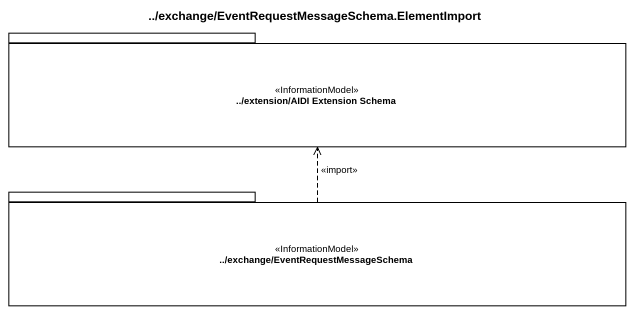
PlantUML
@startuml
title ../exchange/EventRequestMessageSchema.ElementImport
package "../extension/AIDI Extension Schema" as extension_AIDI_Extension <<InformationModel>> {
}
package "../exchange/EventRequestMessageSchema" as exchange <<InformationModel>> {
}
exchange .up.> extension_AIDI_Extension : <<import>>
@enduml
